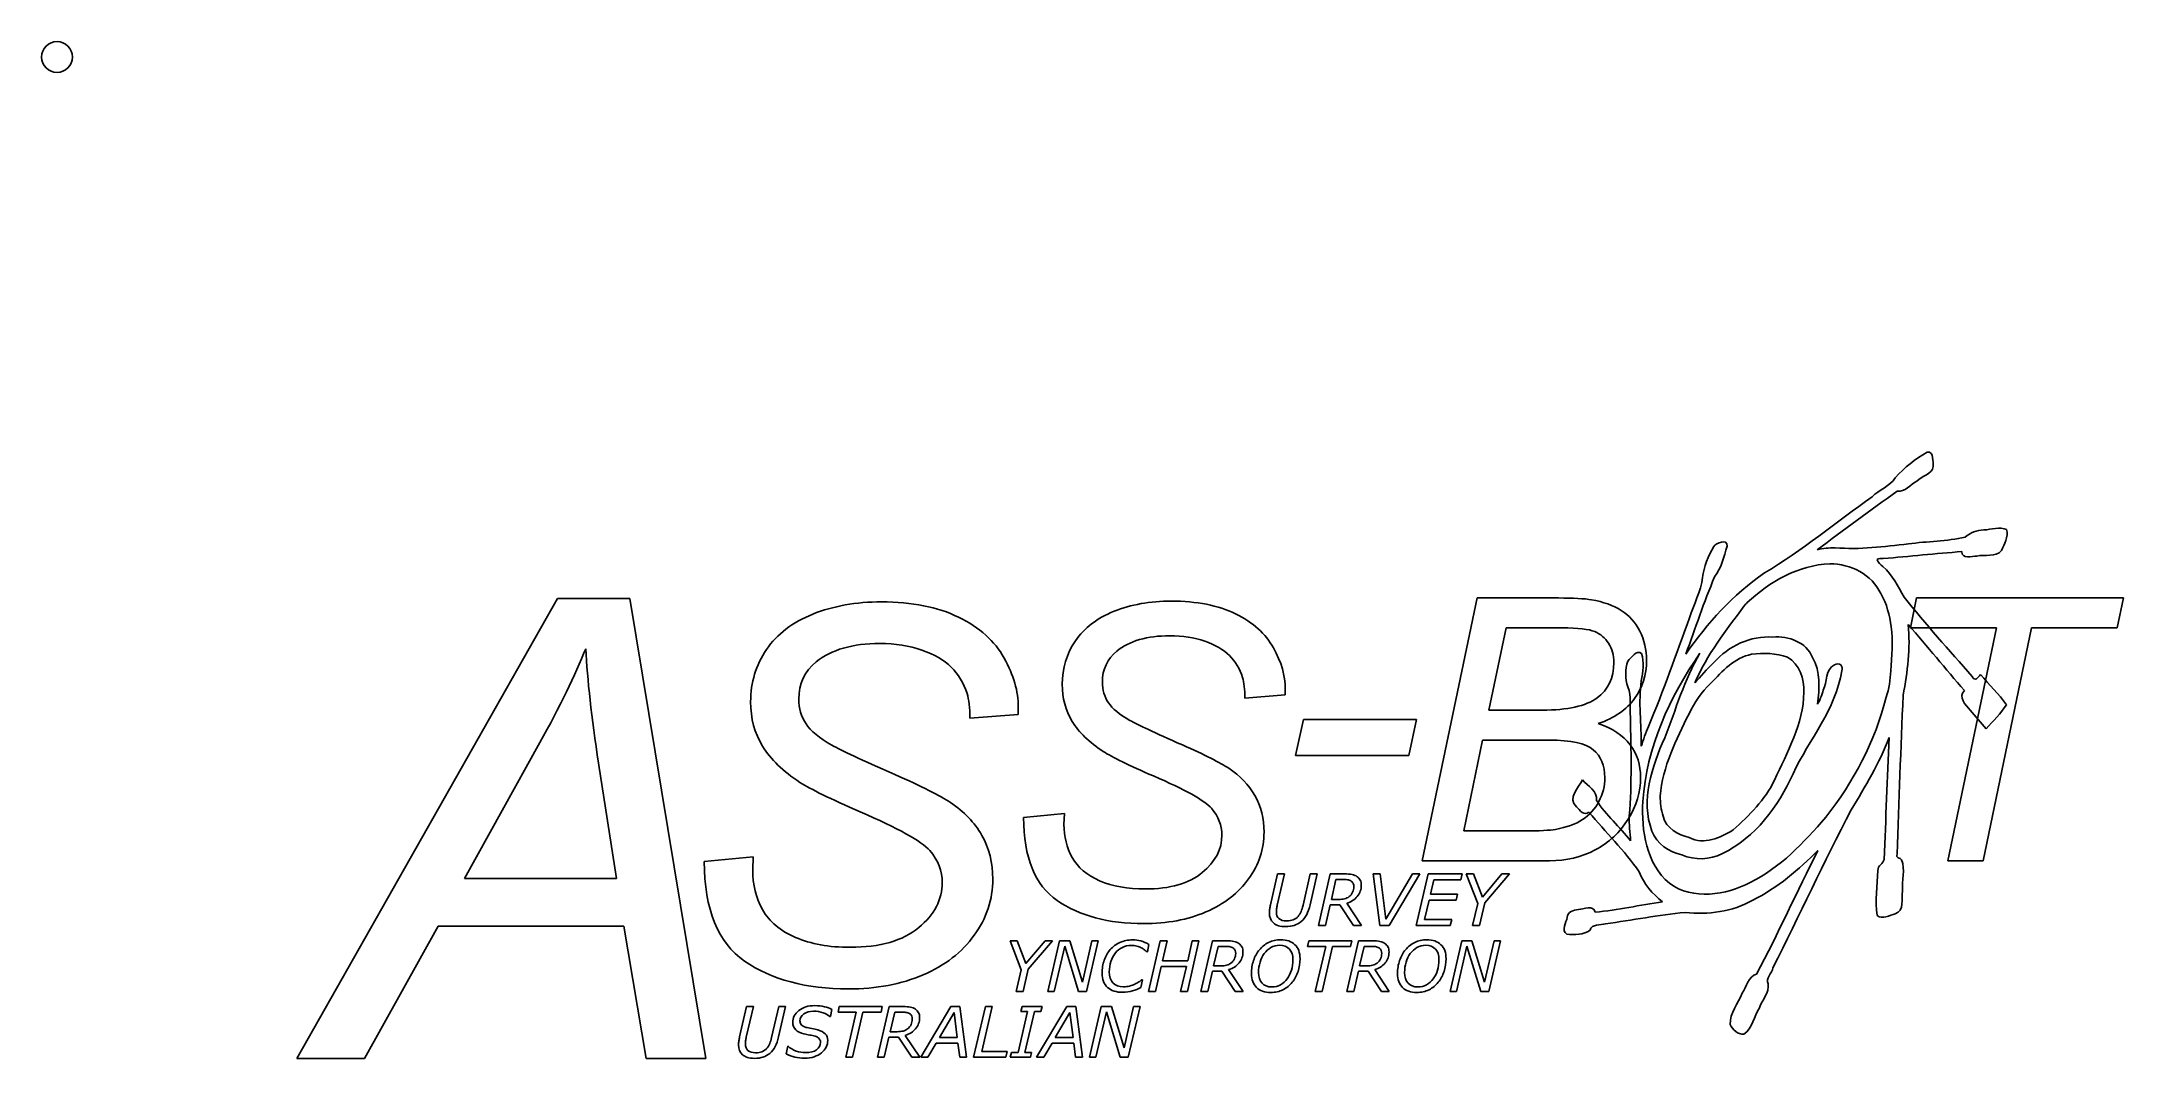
# Model space of a CAD drawing. Extents: x -10 to 169, y 14 to 102.
import ezdxf

# ---------------------------------------------------------------- set-up
doc = ezdxf.new("R2010")
doc.units = 0
doc.layers.add('logo', color=7, linetype='CONTINUOUS')
doc.layers.add('text', color=7, linetype='CONTINUOUS')

msp = doc.modelspace()

# ---------------------------------------------------------------- linework, layer by layer
at = {"layer": 'logo', "color": 7}
for p, q in [((-7.822566, 100.850001), (-7.822566, 100.850001)), ((133.926318, 58.591236), (133.926236, 58.591216)), ((136.814952, 53.750066), (136.814966, 53.75006)), ((133.662894, 46.778271), (133.662894, 46.778271)), ((95.644804, 27.666593), (96.261404, 30.333538)), ((96.860045, 30.333538), (96.237458, 27.636661)), ((96.261404, 30.333538), (96.860045, 30.333538)), ((98.464401, 27.621695), (99.089981, 30.333538)), ((99.688623, 30.333538), (99.072023, 27.666593)), ((99.089981, 30.333538), (99.688623, 30.333538)), ((99.790391, 25.876657), (100.817059, 30.333538)), ((100.817059, 30.333538), (102.0323, 30.333538)), ((101.304952, 29.845645), (100.906855, 28.127547)), ((101.97543, 29.845645), (101.304952, 29.845645)), ((102.852438, 29.226052), (102.852438, 29.226052)), ((105.103328, 25.876657), (104.510673, 30.333538)), ((104.510673, 30.333538), (105.127273, 30.333538)), ((105.127273, 30.333538), (105.615165, 26.418428)), ((105.615165, 26.418428), (107.913945, 30.333538)), ((108.545512, 30.333538), (105.893533, 25.876657)), ((107.913945, 30.333538), (108.545512, 30.333538)), ((108.246191, 25.876657), (109.27286, 30.333538)), ((109.27286, 30.333538), (112.209194, 30.333538)), ((109.74878, 29.827686), (109.461432, 28.570541)), ((112.092459, 29.827686), (109.74878, 29.827686)), ((112.209194, 30.333538), (112.092459, 29.827686)), ((113.544162, 27.768362), (112.550419, 30.333538)), ((112.550419, 30.333538), (113.184977, 30.333538)), ((113.184977, 30.333538), (113.957224, 28.331085)), ((113.957224, 28.331085), (115.642398, 30.333538)), ((116.291923, 30.333538), (114.157768, 27.83122)), ((115.642398, 30.333538), (116.291923, 30.333538)), ((100.799101, 27.657614), (100.389032, 25.876657)), ((101.646177, 27.657614), (100.799101, 27.657614)), ((100.906855, 28.127547), (101.535429, 28.127547)), ((102.819513, 25.876657), (101.646177, 27.657614)), ((102.232845, 27.798294), (103.51693, 25.876657)), ((109.344698, 28.067683), (108.955581, 26.382509)), ((111.688375, 28.067683), (109.344698, 28.067683)), ((109.461432, 28.570541), (111.80511, 28.570541)), ((111.80511, 28.570541), (111.688375, 28.067683)), ((113.107154, 25.876657), (113.544162, 27.768362)), ((114.157768, 27.83122), (113.705796, 25.876657)), ((100.389032, 25.876657), (99.790391, 25.876657)), ((103.51693, 25.876657), (102.819513, 25.876657)), ((105.893533, 25.876657), (105.103328, 25.876657)), ((111.182524, 25.876657), (108.246191, 25.876657)), ((108.955581, 26.382509), (111.299259, 26.382509)), ((111.299259, 26.382509), (111.182524, 25.876657)), ((113.705796, 25.876657), (113.107154, 25.876657)), ((74.129353, 22.041618), (73.155471, 24.555523)), ((73.155471, 24.555523), (73.777347, 24.555523)), ((73.777347, 24.555523), (74.534158, 22.593093)), ((74.534158, 22.593093), (76.185651, 24.555523)), ((76.822193, 24.555523), (74.730695, 22.103219)), ((76.185651, 24.555523), (76.822193, 24.555523)), ((76.432054, 20.187723), (77.441137, 24.555523)), ((77.884076, 24.094983), (76.980596, 20.187723)), ((77.441137, 24.555523), (78.315283, 24.555523)), ((79.077963, 20.187723), (77.884076, 24.094983)), ((78.315283, 24.555523), (79.406499, 20.988536)), ((79.406499, 20.988536), (80.23078, 24.555523)), ((80.779322, 24.555523), (79.770239, 20.187723)), ((80.23078, 24.555523), (80.779322, 24.555523)), ((85.020987, 23.593375), (84.976985, 23.593375)), ((85.152989, 24.250452), (85.020987, 23.593375)), ((85.12952, 20.187723), (86.135668, 24.555523)), ((86.135668, 24.555523), (86.716478, 24.555523)), ((86.716478, 24.555523), (86.320472, 22.827763)), ((89.476787, 24.555523), (88.470639, 20.187723)), ((88.499972, 22.827763), (88.895978, 24.555523)), ((88.895978, 24.555523), (89.476787, 24.555523)), ((89.643989, 20.187723), (90.650137, 24.555523)), ((90.650137, 24.555523), (91.84109, 24.555523)), ((91.128278, 24.077382), (90.738139, 22.393624)), ((91.785355, 24.077382), (91.128278, 24.077382)), ((92.644835, 23.470173), (92.644835, 23.470173)), ((98.860663, 24.059781), (98.972132, 24.555523)), ((100.418288, 24.059781), (98.860663, 24.059781)), ((98.972132, 24.555523), (102.674056, 24.555523)), ((99.523608, 20.187723), (100.418288, 24.059781)), ((101.004964, 24.059781), (100.110283, 20.187723)), ((102.562587, 24.059781), (101.004964, 24.059781)), ((102.257517, 20.187723), (103.263667, 24.555523)), ((102.674056, 24.555523), (102.562587, 24.059781)), ((103.263667, 24.555523), (104.454618, 24.555523)), ((103.741806, 24.077382), (103.351667, 22.393624)), ((104.398883, 24.077382), (103.741806, 24.077382)), ((105.258363, 23.470173), (105.258363, 23.470173)), ((111.163252, 20.187723), (112.172334, 24.555523)), ((112.615274, 24.094983), (111.711792, 20.187723)), ((112.172334, 24.555523), (113.046481, 24.555523)), ((113.809159, 20.187723), (112.615274, 24.094983)), ((113.046481, 24.555523), (114.137697, 20.988536)), ((114.137697, 20.988536), (114.961976, 24.555523)), ((115.510518, 24.555523), (114.501435, 20.187723)), ((114.961976, 24.555523), (115.510518, 24.555523)), ((73.70108, 20.187723), (74.129353, 22.041618)), ((74.730695, 22.103219), (74.287755, 20.187723)), ((86.206069, 22.334955), (85.710329, 20.187723)), ((88.38557, 22.334955), (86.206069, 22.334955)), ((86.320472, 22.827763), (88.499972, 22.827763)), ((87.889829, 20.187723), (88.38557, 22.334955)), ((90.632538, 21.933083), (90.230665, 20.187723)), ((91.462683, 21.933083), (90.632538, 21.933083)), ((90.738139, 22.393624), (91.354148, 22.393624)), ((92.612568, 20.187723), (91.462683, 21.933083)), ((92.037626, 22.070952), (93.296046, 20.187723)), ((98.200654, 23.009633), (98.200654, 23.009633)), ((103.246066, 21.933083), (102.844193, 20.187723)), ((104.076211, 21.933083), (103.246066, 21.933083)), ((103.351667, 22.393624), (103.967676, 22.393624)), ((105.226096, 20.187723), (104.076211, 21.933083)), ((104.651154, 22.070952), (105.909574, 20.187723)), ((110.81418, 23.009633), (110.81418, 23.009633)), ((74.287755, 20.187723), (73.70108, 20.187723)), ((76.980596, 20.187723), (76.432054, 20.187723)), ((79.770239, 20.187723), (79.077963, 20.187723)), ((82.885487, 20.108521), (82.885487, 20.108521)), ((84.583913, 21.188005), (84.446044, 20.513327)), ((84.542846, 21.188005), (84.583913, 21.188005)), ((85.710329, 20.187723), (85.12952, 20.187723)), ((88.470639, 20.187723), (87.889829, 20.187723)), ((90.230665, 20.187723), (89.643989, 20.187723)), ((93.296046, 20.187723), (92.612568, 20.187723)), ((97.088903, 21.273072), (97.088903, 21.273072)), ((100.110283, 20.187723), (99.523608, 20.187723)), ((102.844193, 20.187723), (102.257517, 20.187723)), ((105.909574, 20.187723), (105.226096, 20.187723)), ((109.70243, 21.273072), (109.70243, 21.273072)), ((111.711792, 20.187723), (111.163252, 20.187723)), ((114.501435, 20.187723), (113.809159, 20.187723)), ((49.800259, 16.25956), (50.406097, 18.879958)), ((50.994289, 18.879958), (50.382569, 16.230151)), ((50.406097, 18.879958), (50.994289, 18.879958)), ((52.570646, 16.215446), (53.185307, 18.879958)), ((53.7735, 18.879958), (53.167661, 16.25956)), ((53.185307, 18.879958), (53.7735, 18.879958)), ((57.640867, 18.012375), (57.599693, 18.012375)), ((57.773209, 18.6388), (57.640867, 18.012375)), ((58.302583, 18.382936), (58.414339, 18.879958)), ((59.864234, 18.382936), (58.302583, 18.382936)), ((58.414339, 18.879958), (62.125834, 18.879958)), ((58.96724, 14.500865), (59.864234, 18.382936)), ((60.452427, 18.382936), (59.555433, 14.500865)), ((62.014078, 18.382936), (60.452427, 18.382936)), ((61.708217, 14.500865), (62.716969, 18.879958)), ((62.125834, 18.879958), (62.014078, 18.382936)), ((62.716969, 18.879958), (63.911, 18.879958)), ((63.196346, 18.400581), (62.805197, 16.712469)), ((63.855121, 18.400581), (63.196346, 18.400581)), ((65.4403, 14.500865), (68.045993, 18.879958)), ((68.322444, 18.371173), (67.051948, 16.209564)), ((68.045993, 18.879958), (68.816526, 18.879958)), ((68.595954, 16.209564), (68.322444, 18.371173)), ((68.816526, 18.879958), (69.398836, 14.500865)), ((70.013499, 14.500865), (71.025189, 18.879958)), ((71.613382, 18.879958), (70.716389, 14.997887)), ((71.025189, 18.879958), (71.613382, 18.879958)), ((73.851456, 14.927305), (74.669043, 18.45352)), ((74.095556, 18.45352), (74.192608, 18.879958)), ((74.669043, 18.45352), (74.095556, 18.45352)), ((74.192608, 18.879958), (75.927775, 18.879958)), ((75.257235, 18.45352), (74.439648, 14.927305)), ((75.830724, 18.45352), (75.257235, 18.45352)), ((75.451339, 14.500865), (78.057032, 18.879958)), ((75.927775, 18.879958), (75.830724, 18.45352)), ((78.333482, 18.371173), (77.062987, 16.209564)), ((78.057032, 18.879958), (78.827565, 18.879958)), ((78.606991, 16.209564), (78.333482, 18.371173)), ((78.827565, 18.879958), (79.409875, 14.500865)), ((80.024537, 14.500865), (81.036228, 18.879958)), ((81.480314, 18.418227), (80.574497, 14.500865)), ((81.036228, 18.879958), (81.912636, 18.879958)), ((82.677286, 14.500865), (81.480314, 18.418227)), ((81.912636, 18.879958), (83.006674, 15.303748)), ((83.006674, 15.303748), (83.833084, 18.879958)), ((84.383045, 18.879958), (83.371353, 14.500865)), ((83.833084, 18.879958), (84.383045, 18.879958)), ((62.699322, 16.250737), (62.29641, 14.500865)), ((63.531616, 16.250737), (62.699322, 16.250737)), ((62.805197, 16.712469), (63.4228, 16.712469)), ((64.684473, 14.500865), (63.531616, 16.250737)), ((64.108043, 16.388963), (65.369716, 14.500865)), ((64.716824, 17.791803), (64.716824, 17.791803)), ((67.051948, 16.209564), (68.595954, 16.209564)), ((77.062987, 16.209564), (78.606991, 16.209564)), ((53.820556, 14.786138), (53.961721, 15.453736)), ((53.961721, 15.453736), (54.002894, 15.453736)), ((55.388088, 14.42146), (55.388088, 14.42146)), ((59.555433, 14.500865), (58.96724, 14.500865)), ((62.29641, 14.500865), (61.708217, 14.500865)), ((65.369716, 14.500865), (64.684473, 14.500865)), ((66.054961, 14.500865), (65.4403, 14.500865)), ((66.772556, 15.733129), (66.054961, 14.500865)), ((68.660654, 15.733129), (66.772556, 15.733129)), ((68.807703, 14.500865), (68.660654, 15.733129)), ((69.398836, 14.500865), (68.807703, 14.500865)), ((72.786827, 14.500865), (70.013499, 14.500865)), ((70.716389, 14.997887), (72.901525, 14.997887)), ((72.901525, 14.997887), (72.786827, 14.500865)), ((73.180916, 14.500865), (73.277968, 14.927305)), ((74.916085, 14.500865), (73.180916, 14.500865)), ((73.277968, 14.927305), (73.851456, 14.927305)), ((74.439648, 14.927305), (75.013136, 14.927305)), ((75.013136, 14.927305), (74.916085, 14.500865)), ((76.066, 14.500865), (75.451339, 14.500865)), ((76.783594, 15.733129), (76.066, 14.500865)), ((78.671693, 15.733129), (76.783594, 15.733129)), ((78.818742, 14.500865), (78.671693, 15.733129)), ((79.409875, 14.500865), (78.818742, 14.500865)), ((80.574497, 14.500865), (80.024537, 14.500865)), ((83.371353, 14.500865), (82.677286, 14.500865))]:
    msp.add_line(p, q, dxfattribs=at)
for points in [[(-10.477434, 100.850001), (-10.477434, 101.583123), (-9.883121, 102.177435), (-9.15, 102.177435)], [(-9.15, 99.522567), (-9.883121, 99.522567), (-10.477434, 100.11688), (-10.477434, 100.850001)], [(-9.15, 102.177435), (-8.416879, 102.177435), (-7.822566, 101.583123), (-7.822566, 100.850001)], [(-7.822566, 100.850001), (-7.822566, 100.11688), (-8.416879, 99.522567), (-9.15, 99.522567)], [(152.357274, 66.744051), (151.357609, 66.150535), (150.386305, 65.410503), (149.606861, 64.53628)], [(152.882795, 65.489164), (152.831842, 65.874542), (152.989161, 66.827437), (152.357274, 66.744051)], [(151.4715, 64.225057), (151.872473, 64.681168), (152.832441, 64.860204), (152.882795, 65.489164)], [(142.85319, 58.319913), (145.154879, 60.011248), (147.457363, 61.726264), (149.785078, 63.368549)], [(149.606861, 64.53628), (149.165341, 63.795035), (148.218203, 63.487063), (147.604014, 62.896837)], [(149.785078, 63.368549), (150.433524, 63.2693), (150.932289, 63.958154), (151.4715, 64.225057)], [(147.604014, 62.896837), (144.514872, 60.685663), (141.565703, 58.244974), (138.304631, 56.308978)], [(155.655642, 59.397209), (154.063057, 59.036145), (152.377453, 59.044944), (150.745328, 58.822658)], [(157.26493, 60.032945), (156.665738, 60.014177), (156.096626, 59.799268), (155.655642, 59.397209)], [(159.227988, 60.048891), (158.652566, 60.345413), (157.900401, 60.041553), (157.26493, 60.032945)], [(158.789088, 58.237447), (159.002273, 58.795062), (159.415709, 59.446981), (159.227988, 60.048891)], [(133.926236, 58.591216), (133.453446, 57.778424), (133.078872, 56.860005), (132.965986, 55.923262)], [(135.083406, 58.625816), (135.118444, 59.324714), (134.143773, 58.886765), (133.926318, 58.591236)], [(134.011433, 55.973822), (134.587099, 56.723252), (134.82861, 57.723267), (135.083406, 58.625816)], [(144.41991, 58.492819), (143.89225, 58.479639), (143.369149, 58.421118), (142.85319, 58.319913)], [(150.745328, 58.822658), (148.622478, 58.609682), (146.542608, 58.285631), (144.41991, 58.492819)], [(148.545542, 56.856915), (148.155934, 57.215004), (147.65992, 57.649722), (148.569474, 57.545845)], [(148.569474, 57.545845), (150.825705, 57.747397), (153.139402, 57.989772), (155.360387, 58.154988)], [(155.360387, 58.154988), (155.338797, 57.480821), (156.246308, 57.757063), (156.640386, 57.762332)], [(156.640386, 57.762332), (157.320937, 57.929379), (158.283029, 57.645622), (158.789088, 58.237447)], [(138.304631, 56.308978), (135.608568, 54.457764), (133.372572, 51.988339), (131.524358, 49.305266)], [(131.524358, 49.305266), (132.357924, 51.524013), (133.062946, 53.805147), (134.011433, 55.973822)], [(132.965986, 55.923262), (132.822518, 54.722926), (132.19618, 53.600203), (131.838025, 52.436872)], [(136.814966, 53.75006), (138.74903, 55.553065), (141.261699, 57.012761), (143.962312, 57.093654)], [(143.962312, 57.093654), (145.746673, 57.123048), (147.599691, 56.188336), (148.356591, 54.529442)], [(150.367619, 54.23152), (149.820926, 55.149552), (149.388796, 56.149807), (148.545542, 56.856915)], [(148.356591, 54.529442), (148.890592, 53.669943), (149.115955, 52.637859), (149.245024, 51.672628)], [(156.251478, 47.379422), (154.284849, 49.655758), (152.223267, 51.8733), (150.367619, 54.23152)], [(131.838025, 52.436872), (130.687431, 49.299512), (129.604841, 46.129273), (128.283973, 43.068672)], [(132.306294, 46.820836), (133.32644, 49.25761), (135.003165, 51.354087), (136.562256, 53.465453)], [(136.562256, 53.465453), (136.642658, 53.563788), (136.727652, 53.657853), (136.814952, 53.750066)], [(139.038022, 50.780146), (137.100702, 50.910724), (135.223337, 50.013808), (133.940415, 48.575541)], [(142.469421, 49.005944), (141.932163, 50.355119), (140.392127, 50.881125), (139.038022, 50.780146)], [(149.245024, 51.672628), (149.463867, 50.431443), (149.293831, 49.125415), (149.230997, 47.858085)], [(150.290485, 45.770137), (150.661889, 47.776438), (150.919442, 49.815507), (150.734697, 51.848179)], [(150.734697, 51.848179), (152.369678, 49.969062), (153.963384, 48.029089), (155.583828, 46.153177)], [(126.526307, 48.701427), (126.232039, 48.01855), (126.297504, 47.164281), (126.512986, 46.469712)], [(127.702014, 49.350464), (127.262763, 49.725919), (126.797793, 49.006701), (126.526307, 48.701427)], [(127.662119, 47.012346), (127.863335, 47.755717), (127.918515, 48.613845), (127.702014, 49.350464)], [(127.8003, 36.579937), (128.126995, 41.213219), (130.107422, 45.625357), (132.742531, 49.39569)], [(132.742531, 49.39569), (131.391688, 47.095077), (130.66106, 44.530772), (129.694201, 42.064802)], [(133.940415, 48.575541), (133.380745, 48.038893), (132.733232, 47.316912), (132.306294, 46.820836)], [(133.662894, 46.778271), (134.695113, 47.824308), (135.697829, 49.000162), (137.203324, 49.291946)], [(137.203324, 49.291946), (138.213313, 49.441032), (139.33413, 49.397824), (140.307509, 49.03393)], [(140.307509, 49.03393), (141.361245, 48.453297), (141.756844, 47.150045), (141.714638, 46.009537)], [(142.895653, 44.993436), (143.061811, 46.356792), (143.173379, 47.784916), (142.469421, 49.005944)], [(144.986392, 47.866204), (145.185988, 48.278387), (144.746712, 48.626816), (144.369276, 48.387562)], [(127.664659, 41.349258), (127.682552, 43.227885), (127.42127, 45.174171), (127.662119, 47.012346)], [(131.800913, 44.160855), (132.28219, 45.129777), (132.857875, 46.037644), (133.662894, 46.778271)], [(140.786587, 38.980672), (142.169933, 41.949853), (144.485273, 44.54928), (144.986392, 47.866204)], [(144.369276, 48.387562), (143.568561, 47.994643), (143.719513, 46.894578), (143.395728, 46.190425)], [(149.230997, 47.858085), (149.128805, 47.089681), (149.118915, 46.317947), (148.808776, 45.59193)], [(156.980314, 47.544344), (156.746586, 47.274548), (156.487718, 46.896991), (156.251478, 47.379422)], [(159.209373, 44.937567), (158.580861, 45.879873), (157.701813, 46.662783), (156.980314, 47.544344)], [(126.512986, 46.469712), (126.865151, 45.678144), (126.633275, 44.717005), (126.732826, 43.864284)], [(141.714638, 46.009537), (141.69127, 43.274632), (140.269914, 40.852522), (139.176074, 38.422179)], [(143.395728, 46.190425), (143.288441, 45.801949), (143.057138, 45.191609), (142.895653, 44.993436)], [(148.808776, 45.59193), (147.898657, 41.786104), (145.995997, 38.289557), (143.602919, 35.216301)], [(149.763802, 32.028714), (149.968441, 36.591892), (150.058064, 41.200019), (150.290485, 45.770137)], [(155.583828, 46.153177), (154.975154, 45.608703), (155.71967, 44.892341), (156.070605, 44.453452)], [(126.732826, 43.864284), (126.785147, 41.017729), (126.874036, 38.158064), (126.63772, 35.326441)], [(129.308521, 37.05074), (129.504381, 39.578771), (130.699485, 41.926135), (131.800913, 44.160855)], [(156.070605, 44.453452), (156.535634, 43.916758), (157.003917, 43.382842), (157.469747, 42.846828)], [(157.469747, 42.846828), (158.033822, 43.553332), (158.735852, 44.165833), (159.209373, 44.937567)], [(129.694201, 42.064802), (128.590353, 39.591942), (127.612092, 36.688866), (128.587655, 34.026362)], [(128.283973, 43.068672), (128.058858, 42.500601), (127.865169, 41.923905), (127.664659, 41.349258)], [(145.789805, 35.864394), (147.023404, 37.856778), (148.24009, 39.89959), (149.069552, 42.096718)], [(149.069552, 42.096718), (148.947547, 38.597236), (148.78486, 35.073508), (148.643958, 31.579177)], [(122.602811, 38.457869), (122.255907, 37.789293), (121.254915, 36.837668), (122.081457, 36.133049)], [(123.813102, 36.667708), (123.919446, 37.473695), (123.036753, 37.919067), (122.602811, 38.457869)], [(134.676334, 32.087241), (137.521826, 33.474725), (139.516104, 36.15018), (140.786587, 38.980672)], [(139.176074, 38.422179), (138.369345, 36.730542), (137.001752, 35.374272), (135.609996, 34.138071)], [(122.081457, 36.133049), (122.324275, 35.840379), (122.758062, 35.26755), (123.153424, 35.672875)], [(126.755037, 33.183144), (125.829608, 34.385713), (124.632458, 35.400951), (123.813102, 36.667708)], [(130.103838, 29.520365), (128.087885, 31.21708), (127.682354, 34.08435), (127.8003, 36.579937)], [(129.561215, 35.313781), (129.387129, 35.869818), (129.306278, 36.489818), (129.308521, 37.05074)], [(123.153424, 35.672875), (124.577063, 33.933102), (126.224964, 32.351342), (127.497168, 30.504545)], [(126.63772, 35.326441), (126.608668, 34.615541), (126.691692, 33.895642), (126.755037, 33.183144)], [(131.814121, 33.473077), (130.846235, 33.728959), (129.804239, 34.237642), (129.561215, 35.313781)], [(143.602919, 35.216301), (141.705158, 33.051897), (139.697398, 30.849959), (137.067126, 29.598061)], [(139.048157, 22.212094), (141.317246, 26.740677), (143.465237, 31.369785), (145.789805, 35.864394)], [(128.587655, 34.026362), (129.007221, 32.92035), (130.065393, 32.221108), (131.189109, 31.967543)], [(135.609996, 34.138071), (134.504574, 33.425754), (133.093079, 32.815747), (131.814121, 33.473077)], [(131.189109, 31.967543), (132.311527, 31.48858), (133.588238, 31.536095), (134.676334, 32.087241)], [(137.294643, 28.061615), (139.424167, 29.098136), (141.304941, 30.748647), (142.927674, 32.35323)], [(142.927674, 32.35323), (141.123137, 28.822721), (139.494627, 25.185187), (137.634322, 21.681415)], [(148.117283, 30.616268), (148.014196, 29.331626), (147.874361, 28.0116), (148.042805, 26.738024)], [(148.643958, 31.579177), (148.574286, 31.201244), (148.077397, 31.071318), (148.117283, 30.616268)], [(150.160143, 31.547257), (150.019631, 31.755069), (149.630249, 31.669471), (149.763802, 32.028714)], [(150.235779, 28.848569), (150.175183, 29.732743), (150.486533, 30.71094), (150.160143, 31.547257)], [(102.379512, 29.809728), (102.269759, 29.833668), (102.135065, 29.845642), (101.97543, 29.845645)], [(102.0323, 30.333538), (102.303681, 30.333533), (102.52418, 30.316072), (102.693799, 30.281157)], [(102.65788, 29.681019), (102.582049, 29.742875), (102.48926, 29.785778), (102.379512, 29.809728)], [(102.804547, 29.493944), (102.772617, 29.566776), (102.723728, 29.629134), (102.65788, 29.681019)], [(102.693799, 30.281157), (102.86341, 30.246231), (103.011075, 30.182876), (103.136793, 30.091088)], [(102.743186, 28.745643), (102.816018, 28.896298), (102.852435, 29.056435), (102.852438, 29.226052)], [(102.852438, 29.226052), (102.852435, 29.331808), (102.836468, 29.421105), (102.804547, 29.493944)], [(103.136793, 30.091088), (103.248535, 30.009271), (103.336336, 29.910494), (103.400195, 29.794761)], [(103.495977, 29.360747), (103.495973, 28.989585), (103.379738, 28.663827), (103.147269, 28.383465)], [(103.400195, 29.794761), (103.464046, 29.67902), (103.495973, 29.534349), (103.495977, 29.360747)], [(127.497168, 30.504545), (127.883048, 29.459394), (128.647297, 28.602963), (129.51609, 27.916392)], [(137.067126, 29.598061), (134.973551, 28.495221), (132.137906, 28.042994), (130.103838, 29.520365)], [(149.609528, 26.894968), (150.447177, 27.131261), (150.103374, 28.221768), (150.235779, 28.848569)], [(95.555008, 26.978157), (95.555008, 27.10387), (95.563482, 27.220605), (95.58045, 27.328361)], [(95.899226, 26.101147), (95.669746, 26.312666), (95.555008, 26.605004), (95.555008, 26.978157)], [(95.58045, 27.328361), (95.597411, 27.436115), (95.618862, 27.548859), (95.644804, 27.666593)], [(96.17909, 27.320879), (96.164115, 27.204142), (96.156641, 27.112849), (96.156641, 27.046999)], [(96.156641, 27.046999), (96.156641, 26.795569), (96.23147, 26.603506), (96.381132, 26.470808)], [(96.237458, 27.636661), (96.213511, 27.542873), (96.194055, 27.437612), (96.17909, 27.320879)], [(98.036374, 26.666863), (98.144126, 26.790581), (98.230429, 26.92777), (98.295285, 27.078429)], [(98.295285, 27.078429), (98.360134, 27.229084), (98.416507, 27.410174), (98.464401, 27.621695)], [(99.072023, 27.666593), (98.994195, 27.333348), (98.895419, 27.049494), (98.775695, 26.815027)], [(101.535429, 28.127547), (101.730983, 28.127544), (101.900597, 28.145504), (102.044274, 28.181424)], [(102.044274, 28.181424), (102.187944, 28.21734), (102.318648, 28.280198), (102.436382, 28.369995)], [(103.147269, 28.383465), (102.914793, 28.103099), (102.609987, 27.908043), (102.232845, 27.798294)], [(102.436382, 28.369995), (102.568081, 28.469767), (102.670348, 28.594983), (102.743186, 28.745643)], [(122.245521, 27.256331), (121.817875, 27.213295), (121.313651, 27.086346), (121.270166, 26.575772)], [(123.693403, 27.030624), (123.554448, 27.700772), (122.68572, 27.283864), (122.245521, 27.256331)], [(129.51609, 27.916392), (127.575835, 27.653), (125.628154, 27.19615), (123.693403, 27.030624)], [(124.595131, 26.033135), (126.881018, 26.317567), (129.168677, 26.811969), (131.471165, 26.998704)], [(131.471165, 26.998704), (133.459542, 26.794508), (135.529619, 27.060277), (137.294643, 28.061615)], [(96.946848, 25.783868), (96.47791, 25.783868), (96.128704, 25.889627), (95.899226, 26.101147)], [(96.381132, 26.470808), (96.530791, 26.338109), (96.754282, 26.271759), (97.051609, 26.271761)], [(97.70263, 25.891624), (97.488116, 25.819786), (97.236188, 25.783868), (96.946848, 25.783868)], [(97.051609, 26.271761), (97.265122, 26.271759), (97.452696, 26.304685), (97.614332, 26.370535)], [(97.614332, 26.370535), (97.775962, 26.436386), (97.916642, 26.535161), (98.036374, 26.666863)], [(98.299776, 26.220875), (98.116188, 26.073211), (97.917142, 25.96346), (97.70263, 25.891624)], [(98.775695, 26.815027), (98.655962, 26.580559), (98.497324, 26.382509), (98.299776, 26.220875)], [(121.270166, 26.575772), (121.219657, 26.144042), (120.71998, 25.436793), (121.235586, 25.142043)], [(121.235586, 25.142043), (121.895819, 25.043954), (122.691593, 25.061424), (123.249185, 25.469215)], [(123.249185, 25.469215), (123.396906, 26.045504), (124.15257, 25.873577), (124.595131, 26.033135)], [(148.042805, 26.738024), (148.464374, 26.361266), (149.135826, 26.770612), (149.609528, 26.894968)], [(81.292662, 22.883497), (81.413907, 23.231588), (81.587954, 23.53666), (81.814803, 23.798712)], [(81.814803, 23.798712), (82.039694, 24.056844), (82.31641, 24.260714), (82.64495, 24.41032)], [(82.260677, 23.505373), (82.096406, 23.305901), (81.967338, 23.063408), (81.873472, 22.777895)], [(82.856153, 23.984981), (82.627348, 23.870575), (82.428856, 23.710707), (82.260677, 23.505373)], [(82.64495, 24.41032), (82.973485, 24.559919), (83.340157, 24.63472), (83.744967, 24.634725)], [(83.610031, 24.156584), (83.336246, 24.156579), (83.084954, 24.099379), (82.856153, 23.984981)], [(84.102838, 24.099382), (83.954212, 24.137513), (83.789943, 24.156579), (83.610031, 24.156584)], [(83.744967, 24.634725), (83.997234, 24.63472), (84.235815, 24.603919), (84.46071, 24.542323)], [(84.487111, 23.957113), (84.379551, 24.013822), (84.25146, 24.061245), (84.102838, 24.099382)], [(84.46071, 24.542323), (84.6856, 24.480718), (84.916358, 24.383428), (85.152989, 24.250452)], [(84.781915, 23.773778), (84.7164, 23.829509), (84.618131, 23.89062), (84.487111, 23.957113)], [(84.976985, 23.593375), (84.912447, 23.657906), (84.847424, 23.71804), (84.781915, 23.773778)], [(92.181361, 24.042182), (92.073802, 24.065645), (91.9418, 24.077379), (91.785355, 24.077382)], [(91.84109, 24.555523), (92.107047, 24.555518), (92.323139, 24.538407), (92.489366, 24.504188)], [(92.454167, 23.916047), (92.379851, 23.976665), (92.288917, 24.01871), (92.181361, 24.042182)], [(92.597901, 23.73271), (92.56661, 23.804085), (92.518697, 23.865198), (92.454167, 23.916047)], [(92.489366, 24.504188), (92.655587, 24.469961), (92.800301, 24.407872), (92.923506, 24.317919)], [(92.537767, 22.999366), (92.609143, 23.14701), (92.644832, 23.303946), (92.644835, 23.470173)], [(92.644835, 23.470173), (92.644832, 23.573816), (92.629186, 23.661328), (92.597901, 23.73271)], [(92.923506, 24.317919), (93.033016, 24.237737), (93.119062, 24.140935), (93.181643, 24.027514)], [(93.275511, 23.602175), (93.275508, 23.238434), (93.161595, 22.919183), (92.933773, 22.644428)], [(93.181643, 24.027514), (93.244218, 23.914087), (93.275508, 23.772307), (93.275511, 23.602175)], [(94.184859, 22.854164), (94.302194, 23.2003), (94.471352, 23.509281), (94.692334, 23.781111)], [(94.692334, 23.781111), (94.907447, 24.043155), (95.173895, 24.252891), (95.49168, 24.41032)], [(95.108874, 23.455506), (94.952426, 23.240389), (94.832157, 22.990562), (94.748068, 22.706028)], [(95.689683, 23.976181), (95.464789, 23.848085), (95.271186, 23.674528), (95.108874, 23.455506)], [(95.49168, 24.41032), (95.80946, 24.567741), (96.158043, 24.646452), (96.537429, 24.646457)], [(96.446495, 24.168316), (96.166844, 24.168313), (95.914573, 24.104268), (95.689683, 23.976181)], [(97.286907, 23.847113), (97.086456, 24.061245), (96.806318, 24.168313), (96.446495, 24.168316)], [(96.537429, 24.646457), (97.055655, 24.646452), (97.462418, 24.505162), (97.757715, 24.222584)], [(97.587579, 22.927497), (97.587574, 23.326434), (97.48735, 23.632972), (97.286907, 23.847113)], [(97.757715, 24.222584), (98.053003, 23.939999), (98.200649, 23.535682), (98.200654, 23.009633)], [(104.794889, 24.042182), (104.68733, 24.065645), (104.555328, 24.077379), (104.398883, 24.077382)], [(104.454618, 24.555523), (104.720575, 24.555518), (104.936667, 24.538407), (105.102894, 24.504188)], [(105.067695, 23.916047), (104.993379, 23.976665), (104.902445, 24.01871), (104.794889, 24.042182)], [(105.211429, 23.73271), (105.180138, 23.804085), (105.132224, 23.865198), (105.067695, 23.916047)], [(105.102894, 24.504188), (105.269115, 24.469961), (105.413829, 24.407872), (105.537034, 24.317919)], [(105.151295, 22.999366), (105.222671, 23.14701), (105.25836, 23.303946), (105.258363, 23.470173)], [(105.258363, 23.470173), (105.25836, 23.573816), (105.242714, 23.661328), (105.211429, 23.73271)], [(105.537034, 24.317919), (105.646544, 24.237737), (105.73259, 24.140935), (105.795171, 24.027514)], [(105.889039, 23.602175), (105.889036, 23.238434), (105.775123, 22.919183), (105.547301, 22.644428)], [(105.795171, 24.027514), (105.857746, 23.914087), (105.889036, 23.772307), (105.889039, 23.602175)], [(106.798385, 22.854164), (106.915719, 23.2003), (107.084877, 23.509281), (107.30586, 23.781111)], [(107.30586, 23.781111), (107.520973, 24.043155), (107.787421, 24.252891), (108.105204, 24.41032)], [(107.722398, 23.455506), (107.565951, 23.240389), (107.445683, 22.990562), (107.361594, 22.706028)], [(108.303208, 23.976181), (108.078314, 23.848085), (107.884711, 23.674528), (107.722398, 23.455506)], [(108.105204, 24.41032), (108.422986, 24.567741), (108.771568, 24.646452), (109.150955, 24.646457)], [(109.060019, 24.168316), (108.780368, 24.168313), (108.528099, 24.104268), (108.303208, 23.976181)], [(109.900433, 23.847113), (109.699982, 24.061245), (109.419845, 24.168313), (109.060019, 24.168316)], [(109.150955, 24.646457), (109.669182, 24.646452), (110.075942, 24.505162), (110.371239, 24.222584)], [(110.201104, 22.927497), (110.2011, 23.326434), (110.100876, 23.632972), (109.900433, 23.847113)], [(110.371239, 24.222584), (110.666528, 23.939999), (110.814176, 23.535682), (110.81418, 23.009633)], [(81.110792, 21.75708), (81.110792, 22.159929), (81.171416, 22.5354), (81.292662, 22.883497)], [(81.583067, 20.538261), (81.268216, 20.824754), (81.110792, 21.231027), (81.110792, 21.75708)], [(81.873472, 22.777895), (81.779602, 22.492377), (81.732668, 22.188285), (81.73267, 21.865615)], [(81.73267, 21.865615), (81.732668, 21.462764), (81.837291, 21.149381), (82.04654, 20.925468)], [(91.354148, 22.393624), (91.545795, 22.39362), (91.712019, 22.411221), (91.852824, 22.446424)], [(91.852824, 22.446424), (91.993623, 22.481622), (92.121714, 22.543223), (92.237095, 22.631226)], [(92.933773, 22.644428), (92.705945, 22.369665), (92.407229, 22.178507), (92.037626, 22.070952)], [(92.237095, 22.631226), (92.366162, 22.729003), (92.466386, 22.851716), (92.537767, 22.999366)], [(94.008857, 21.736547), (94.008857, 22.135483), (94.067524, 22.508023), (94.184859, 22.854164)], [(94.448863, 20.523594), (94.155526, 20.808131), (94.008857, 21.212449), (94.008857, 21.736547)], [(94.748068, 22.706028), (94.663978, 22.421488), (94.621932, 22.128639), (94.621932, 21.827481)], [(94.621932, 21.827481), (94.621932, 21.42463), (94.722155, 21.115157), (94.922604, 20.899067)], [(97.088903, 21.273072), (97.253169, 21.496008), (97.37735, 21.744856), (97.461443, 22.019618)], [(97.461443, 22.019618), (97.545529, 22.294375), (97.587574, 22.597001), (97.587579, 22.927497)], [(98.029052, 21.912549), (97.914646, 21.560542), (97.748909, 21.250583), (97.531845, 20.982668)], [(98.200654, 23.009633), (98.200649, 22.630247), (98.14345, 22.264553), (98.029052, 21.912549)], [(103.967676, 22.393624), (104.159322, 22.39362), (104.325547, 22.411221), (104.466352, 22.446424)], [(104.466352, 22.446424), (104.607151, 22.481622), (104.735241, 22.543223), (104.850623, 22.631226)], [(105.547301, 22.644428), (105.319473, 22.369665), (105.020757, 22.178507), (104.651154, 22.070952)], [(104.850623, 22.631226), (104.97969, 22.729003), (105.079914, 22.851716), (105.151295, 22.999366)], [(106.622382, 21.736547), (106.622382, 22.135483), (106.68105, 22.508023), (106.798385, 22.854164)], [(107.062389, 20.523594), (106.76905, 20.808131), (106.622382, 21.212449), (106.622382, 21.736547)], [(107.361594, 22.706028), (107.277502, 22.421488), (107.235457, 22.128639), (107.235459, 21.827481)], [(107.235459, 21.827481), (107.235457, 21.42463), (107.335681, 21.115157), (107.536129, 20.899067)], [(109.70243, 21.273072), (109.866696, 21.496008), (109.990875, 21.744856), (110.074968, 22.019618)], [(110.074968, 22.019618), (110.159055, 22.294375), (110.2011, 22.597001), (110.201104, 22.927497)], [(110.642578, 21.912549), (110.528172, 21.560542), (110.362436, 21.250583), (110.145369, 20.982668)], [(110.81418, 23.009633), (110.814176, 22.630247), (110.756974, 22.264553), (110.642578, 21.912549)], [(137.634322, 21.681415), (136.941168, 21.50318), (136.749471, 20.582893), (136.392121, 20.034891)], [(138.629159, 20.846184), (138.391615, 21.28413), (138.951995, 21.777709), (139.048157, 22.212094)], [(82.885487, 20.108521), (82.332054, 20.108521), (81.897915, 20.251768), (81.583067, 20.538261)], [(82.04654, 20.925468), (82.255787, 20.701553), (82.557924, 20.589594), (82.952954, 20.589596)], [(83.737633, 20.23319), (83.470692, 20.150078), (83.186645, 20.108521), (82.885487, 20.108521)], [(82.952954, 20.589596), (83.138732, 20.589594), (83.315223, 20.610617), (83.48243, 20.652664)], [(83.48243, 20.652664), (83.649628, 20.694707), (83.801675, 20.747997), (83.938569, 20.812532)], [(84.446044, 20.513327), (84.240703, 20.409681), (84.004568, 20.316302), (83.737633, 20.23319)], [(83.938569, 20.812532), (84.065679, 20.873155), (84.18008, 20.936711), (84.281774, 21.003202)], [(84.281774, 21.003202), (84.383462, 21.06969), (84.470485, 21.131291), (84.542846, 21.188005)], [(95.669149, 20.096788), (95.148962, 20.096788), (94.7422, 20.239056), (94.448863, 20.523594)], [(94.922604, 20.899067), (95.123051, 20.682975), (95.404166, 20.574928), (95.765951, 20.574929)], [(96.728099, 20.332924), (96.415202, 20.1755), (96.062219, 20.096788), (95.669149, 20.096788)], [(95.765951, 20.574929), (96.041686, 20.574928), (96.29249, 20.638485), (96.518363, 20.765598)], [(96.518363, 20.765598), (96.74423, 20.892711), (96.93441, 21.061869), (97.088903, 21.273072)], [(97.531845, 20.982668), (97.308904, 20.70693), (97.040989, 20.49035), (96.728099, 20.332924)], [(108.282675, 20.096788), (107.762487, 20.096788), (107.355726, 20.239056), (107.062389, 20.523594)], [(107.536129, 20.899067), (107.736576, 20.682975), (108.01769, 20.574928), (108.379475, 20.574929)], [(109.341624, 20.332924), (109.028728, 20.1755), (108.675745, 20.096788), (108.282675, 20.096788)], [(108.379475, 20.574929), (108.655212, 20.574928), (108.906014, 20.638485), (109.131887, 20.765598)], [(109.131887, 20.765598), (109.357754, 20.892711), (109.547935, 21.061869), (109.70243, 21.273072)], [(110.145369, 20.982668), (109.922428, 20.70693), (109.654515, 20.49035), (109.341624, 20.332924)], [(136.392121, 20.034891), (136.055718, 19.143816), (135.311049, 18.314289), (135.346745, 17.329698)], [(137.883669, 18.768006), (138.100119, 19.447262), (138.755083, 20.103945), (138.629159, 20.846184)], [(54.391103, 17.500647), (54.391101, 17.918261), (54.568048, 18.265784), (54.921946, 18.543218)], [(54.921946, 18.543218), (55.275841, 18.820645), (55.73316, 18.95936), (56.293905, 18.959365)], [(55.336621, 18.244711), (55.12389, 18.087856), (55.017525, 17.88885), (55.017527, 17.647696)], [(56.190972, 18.479988), (55.834132, 18.479983), (55.549349, 18.401559), (55.336621, 18.244711)], [(57.004148, 18.341762), (56.746321, 18.43391), (56.475261, 18.479983), (56.190972, 18.479988)], [(56.293905, 18.959365), (56.599763, 18.95936), (56.877684, 18.927501), (57.127668, 18.863783)], [(57.599693, 18.012375), (57.460483, 18.139813), (57.261969, 18.249608), (57.004148, 18.341762)], [(57.127668, 18.863783), (57.377647, 18.800059), (57.592827, 18.725064), (57.773209, 18.6388)], [(64.25215, 18.36529), (64.144314, 18.388815), (64.01197, 18.400578), (63.855121, 18.400581)], [(63.911, 18.879958), (64.177644, 18.879955), (64.394294, 18.862799), (64.560952, 18.828492)], [(64.525661, 18.238829), (64.451154, 18.299605), (64.359984, 18.341759), (64.25215, 18.36529)], [(64.669768, 18.055018), (64.638394, 18.126578), (64.590359, 18.187849), (64.525661, 18.238829)], [(64.560952, 18.828492), (64.727603, 18.794176), (64.872691, 18.731925), (64.996215, 18.641741)], [(64.716824, 17.791803), (64.71682, 17.895714), (64.701126, 17.983452), (64.669768, 18.055018)], [(64.996215, 18.641741), (65.106006, 18.56135), (65.192275, 18.464299), (65.25502, 18.350585)], [(65.25502, 18.350585), (65.317755, 18.236864), (65.349127, 18.094719), (65.34913, 17.924147)], [(136.535753, 16.497125), (137.270831, 17.007405), (137.419105, 18.042803), (137.883669, 18.768006)], [(49.737027, 15.927232), (49.753692, 16.033104), (49.774769, 16.143881), (49.800259, 16.25956)], [(50.382569, 16.230151), (50.359041, 16.137999), (50.339925, 16.034576), (50.325221, 15.91988)], [(52.404481, 15.681662), (52.468199, 15.829689), (52.523587, 16.007617), (52.570646, 16.215446)], [(53.167661, 16.25956), (53.091192, 15.932132), (52.994141, 15.653231), (52.876506, 15.422857)], [(54.644025, 16.880104), (54.475408, 17.046756), (54.391101, 17.253603), (54.391103, 17.500647)], [(55.358679, 16.527188), (55.050857, 16.595809), (54.812639, 16.713448), (54.644025, 16.880104)], [(55.017527, 17.647696), (55.017525, 17.518289), (55.055759, 17.404573), (55.132225, 17.306544)], [(55.132225, 17.306544), (55.208688, 17.208509), (55.344953, 17.134984), (55.541019, 17.085972)], [(55.860114, 16.422784), (55.684634, 16.455132), (55.51749, 16.489934), (55.358679, 16.527188)], [(55.541019, 17.085972), (55.666498, 17.05656), (55.833153, 17.020777), (56.040982, 16.978626)], [(56.314493, 16.321321), (56.187047, 16.356611), (56.035588, 16.390432), (55.860114, 16.422784)], [(56.040982, 16.978626), (56.248809, 16.93647), (56.423305, 16.896767), (56.564473, 16.859517)], [(56.662996, 16.121336), (56.583587, 16.211523), (56.467419, 16.278185), (56.314493, 16.321321)], [(56.564473, 16.859517), (56.842882, 16.783049), (57.054141, 16.669334), (57.198252, 16.518365)], [(57.198252, 16.518365), (57.342355, 16.367394), (57.414408, 16.177213), (57.414413, 15.947818)], [(63.4228, 16.712469), (63.61494, 16.712467), (63.781595, 16.730113), (63.922763, 16.765407)], [(63.922763, 16.765407), (64.063926, 16.800695), (64.192349, 16.862456), (64.308029, 16.950688)], [(65.006508, 16.963921), (64.77809, 16.688449), (64.478601, 16.496797), (64.108043, 16.388963)], [(64.308029, 16.950688), (64.437429, 17.048716), (64.537912, 17.171747), (64.609478, 17.319779)], [(64.609478, 17.319779), (64.681038, 17.467803), (64.71682, 17.625145), (64.716824, 17.791803)], [(65.34913, 17.924147), (65.349127, 17.559463), (65.234918, 17.239389), (65.006508, 16.963921)], [(135.346745, 17.329698), (135.534936, 16.890464), (136.04571, 16.453903), (136.535753, 16.497125)], [(49.712031, 15.583139), (49.712029, 15.706659), (49.720361, 15.821355), (49.737027, 15.927232)], [(50.050241, 14.721437), (49.824766, 14.929265), (49.712029, 15.216498), (49.712031, 15.583139)], [(51.079577, 14.409695), (50.618825, 14.409695), (50.275713, 14.513609), (50.050241, 14.721437)], [(50.325221, 15.91988), (50.310519, 15.80518), (50.303162, 15.715482), (50.303163, 15.650782)], [(50.303163, 15.650782), (50.303162, 15.40374), (50.376686, 15.215028), (50.523735, 15.084647)], [(50.523735, 15.084647), (50.670783, 14.954263), (50.890374, 14.889072), (51.182512, 14.889072)], [(51.822171, 14.51557), (51.6114, 14.444986), (51.363868, 14.409695), (51.079577, 14.409695)], [(51.182512, 14.889072), (51.392298, 14.889072), (51.576598, 14.921422), (51.735412, 14.986124)], [(51.735412, 14.986124), (51.894222, 15.050824), (52.032447, 15.147877), (52.150088, 15.277278)], [(52.408894, 14.839075), (52.228511, 14.693988), (52.032936, 14.586152), (51.822171, 14.51557)], [(52.150088, 15.277278), (52.255961, 15.398838), (52.340757, 15.533633), (52.404481, 15.681662)], [(52.876506, 15.422857), (52.758864, 15.19248), (52.602994, 14.997887), (52.408894, 14.839075)], [(54.576383, 14.511158), (54.319538, 14.570958), (54.067596, 14.662617), (53.820556, 14.786138)], [(54.002894, 15.453736), (54.191115, 15.275317), (54.421982, 15.138563), (54.695492, 15.043473)], [(55.388088, 14.42146), (55.103794, 14.42146), (54.833225, 14.451358), (54.576383, 14.511158)], [(54.695492, 15.043473), (54.969001, 14.94838), (55.233197, 14.900835), (55.488081, 14.900836)], [(56.245379, 14.544979), (56.003237, 14.462632), (55.717474, 14.42146), (55.388088, 14.42146)], [(55.488081, 14.900836), (55.905697, 14.900835), (56.22577, 14.983673), (56.448306, 15.149347)], [(56.879157, 14.886131), (56.698775, 14.741044), (56.487516, 14.627326), (56.245379, 14.544979)], [(56.448306, 15.149347), (56.670835, 15.31502), (56.782101, 15.52628), (56.782105, 15.783125)], [(56.782105, 15.783125), (56.782101, 15.918408), (56.7424, 16.031145), (56.662996, 16.121336)], [(57.273246, 15.374331), (57.179131, 15.184149), (57.047768, 15.021415), (56.879157, 14.886131)], [(57.414413, 15.947818), (57.414408, 15.755675), (57.367354, 15.564512), (57.273246, 15.374331)]]:
    msp.add_open_spline(points, degree=3, dxfattribs=at)
at = {"layer": 'text', "color": 7}
for p, q in [((11.573302, 14.409701), (34.071223, 54.099173)), ((34.071223, 54.099173), (40.325156, 54.099173)), ((40.325156, 54.099173), (46.876898, 14.409701)), ((108.761695, 31.47096), (113.511128, 54.15066)), ((113.511128, 54.15066), (120.534719, 54.15066)), ((150.91409, 51.567093), (151.455556, 54.15066)), ((151.455556, 54.15066), (169.308471, 54.15066)), ((169.308471, 54.15066), (168.767005, 51.567093)), ((116.001872, 51.567093), (114.516708, 44.466149)), ((120.828656, 51.567093), (116.001872, 51.567093)), ((158.355384, 51.567093), (150.91409, 51.567093)), ((154.162888, 31.47096), (158.355384, 51.567093)), ((161.387594, 51.567093), (157.195098, 31.47096)), ((168.767005, 51.567093), (161.387594, 51.567093)), ((96.911541, 45.782685), (93.440473, 45.507204)), ((73.85149, 44.09537), (69.68621, 43.764791)), ((97.822473, 40.564967), (98.495106, 43.657888)), ((98.495106, 43.657888), (108.265971, 43.657888)), ((108.265971, 43.657888), (107.61104, 40.564967)), ((114.516708, 44.466149), (119.111436, 44.466149)), ((32.555117, 41.672524), (26.030449, 29.922707)), ((113.975241, 41.882581), (112.335372, 34.039057)), ((119.730254, 41.882581), (113.975241, 41.882581)), ((39.161005, 29.922707), (37.617825, 39.885685)), ((107.61104, 40.564967), (97.822473, 40.564967)), ((74.322052, 35.204194), (77.848216, 35.534771)), ((74.322052, 35.204194), (74.322052, 35.204194)), ((77.848216, 35.534771), (77.811485, 34.598134)), ((112.335372, 34.039057), (117.502507, 34.039057)), ((46.744106, 31.40118), (50.975502, 31.797872)), ((46.744106, 31.40118), (46.744106, 31.40118)), ((50.975502, 31.797872), (50.931425, 30.673907)), ((119.745725, 31.47096), (108.761695, 31.47096)), ((157.195098, 31.47096), (154.162888, 31.47096)), ((26.030449, 29.922707), (39.161005, 29.922707)), ((23.756291, 25.834638), (17.394063, 14.409701)), ((39.810764, 25.834638), (23.756291, 25.834638)), ((41.73297, 14.409701), (39.810764, 25.834638)), ((17.394063, 14.409701), (11.573302, 14.409701)), ((46.876898, 14.409701), (41.73297, 14.409701))]:
    msp.add_line(p, q, dxfattribs=at)
for points in [[(120.534719, 54.15066), (121.813596, 54.150636), (122.76245, 54.099068), (123.381284, 53.995955)], [(123.381284, 53.995955), (124.392004, 53.8206), (125.245457, 53.51377), (125.941645, 53.075462)], [(52.121505, 49.693155), (53.032421, 51.030128), (54.36575, 52.051246), (56.121497, 52.756509)], [(56.121497, 52.756509), (57.877219, 53.461709), (59.857011, 53.814326), (62.06088, 53.814358)], [(62.06088, 53.814358), (64.690789, 53.814326), (66.909331, 53.373555), (68.716515, 52.492048)], [(68.716515, 52.492048), (70.523646, 51.610475), (71.834937, 50.435088), (72.650391, 48.965882)], [(78.803219, 50.447506), (79.562316, 51.561652), (80.673423, 52.412582), (82.136546, 53.000302)], [(82.136546, 53.000302), (83.599647, 53.587968), (85.249474, 53.881816), (87.086032, 53.881843)], [(87.086032, 53.881843), (89.277623, 53.881816), (91.126408, 53.514508), (92.632394, 52.779917)], [(92.632394, 52.779917), (94.138337, 52.045274), (95.231079, 51.065785), (95.910624, 49.841446)], [(125.941645, 53.075462), (126.637798, 52.637111), (127.176684, 52.038921), (127.558308, 51.280888)], [(77.664561, 46.700957), (77.664557, 48.084465), (78.044108, 49.333314), (78.803219, 50.447506)], [(86.957473, 50.888277), (84.99848, 50.888253), (83.47415, 50.447482), (82.38448, 49.565965)], [(89.978587, 50.419959), (89.078664, 50.732147), (88.071626, 50.888253), (86.957473, 50.888277)], [(92.099796, 49.180291), (91.585544, 49.6945), (90.878475, 50.107723), (89.978587, 50.419959)], [(123.652016, 51.249948), (123.15179, 51.461357), (122.210671, 51.567072), (120.828656, 51.567093)], [(124.850977, 50.236632), (124.551865, 50.700727), (124.152212, 51.038498), (123.652016, 51.249948)], [(127.558308, 51.280888), (127.939893, 50.522817), (128.130695, 49.684835), (128.130716, 48.766938)], [(36.507821, 49.767444), (35.605353, 47.493252), (34.287787, 44.794949), (32.555117, 41.672524)], [(37.617825, 39.885685), (37.022189, 43.838359), (36.652188, 47.132276), (36.507821, 49.767444)], [(50.755116, 45.197295), (50.75511, 46.857506), (51.210572, 48.356123), (52.121505, 49.693155)], [(56.419017, 48.635306), (55.419926, 47.827199), (54.920387, 46.754659), (54.920398, 45.41768)], [(61.90661, 50.222079), (59.555818, 50.22205), (57.726622, 49.693126), (56.419017, 48.635306)], [(65.531948, 49.660096), (64.452039, 50.034723), (63.243595, 50.22205), (61.90661, 50.222079)], [(68.077398, 48.172496), (67.460294, 48.789547), (66.611812, 49.285414), (65.531948, 49.660096)], [(72.650391, 48.965882), (73.465787, 47.496621), (73.873498, 46.093504), (73.873529, 44.756525)], [(82.38448, 49.565965), (81.551903, 48.892544), (81.13562, 47.99876), (81.13563, 46.884611)], [(93.238454, 47.288652), (92.993559, 48.035491), (92.614007, 48.666037), (92.099796, 49.180291)], [(95.910624, 49.841446), (96.590121, 48.617063), (96.92988, 47.447798), (96.929906, 46.333649)], [(123.853133, 45.51814), (124.817441, 46.219453), (125.299604, 47.240503), (125.299621, 48.581293)], [(125.299621, 48.581293), (125.299604, 49.22072), (125.150056, 49.772499), (124.850977, 50.236632)], [(128.130716, 48.766938), (128.130695, 47.518971), (127.787767, 46.420569), (127.10193, 45.471729)], [(69.443786, 45.902529), (69.149912, 46.798736), (68.69445, 47.55539), (68.077398, 48.172496)], [(81.13563, 46.884611), (81.13562, 46.223437), (81.307031, 45.632681), (81.649863, 45.112347)], [(93.440473, 45.507204), (93.440451, 46.266289), (93.373112, 46.860104), (93.238454, 47.288652)], [(51.790927, 41.351573), (51.100379, 42.475517), (50.75511, 43.757423), (50.755116, 45.197295)], [(54.920398, 45.41768), (54.920387, 44.624269), (55.126078, 43.915365), (55.537476, 43.290963)], [(69.68621, 43.764791), (69.686182, 44.675693), (69.605376, 45.388271), (69.443786, 45.902529)], [(78.527738, 43.496187), (77.952281, 44.432808), (77.664557, 45.501063), (77.664561, 46.700957)], [(81.649863, 45.112347), (81.992673, 44.591975), (82.610976, 44.080804), (83.504771, 43.578833)], [(96.929906, 46.333649), (96.92988, 46.223437), (96.923759, 46.039782), (96.911541, 45.782685)], [(119.111436, 44.466149), (121.308227, 44.466136), (122.888791, 44.8168), (123.853133, 45.51814)], [(127.10193, 45.471729), (126.416054, 44.522861), (125.366642, 43.800907), (123.953691, 43.305864)], [(55.537476, 43.290963), (55.94885, 42.666516), (56.690813, 42.053112), (57.763368, 41.450747)], [(73.873529, 44.756525), (73.873498, 44.624269), (73.866146, 44.403885), (73.85149, 44.09537)], [(81.209091, 40.89748), (79.996964, 41.693299), (79.10318, 42.559535), (78.527738, 43.496187)], [(83.504771, 43.578833), (84.141427, 43.223751), (85.653514, 42.519743), (88.041035, 41.466807)], [(123.953691, 43.305864), (125.180996, 42.903621), (126.09891, 42.297695), (126.707433, 41.488085)], [(55.008552, 38.233121), (53.553999, 39.188107), (52.481459, 40.227588), (51.790927, 41.351573)], [(57.763368, 41.450747), (58.527355, 41.024649), (60.341857, 40.179839), (63.206883, 38.916315)], [(88.041035, 41.466807), (89.975509, 40.609739), (91.310063, 39.936341), (92.044699, 39.44661)], [(123.528253, 41.054911), (122.863008, 41.606681), (121.59701, 41.882572), (119.730254, 41.882581)], [(126.707433, 41.488085), (127.315918, 40.678455), (127.620171, 39.732179), (127.62019, 38.649256)], [(85.543334, 38.785453), (83.425176, 39.703712), (81.98043, 40.40772), (81.209091, 40.89748)], [(124.526098, 38.633785), (124.526081, 39.696082), (124.193466, 40.503124), (123.528253, 41.054911)], [(60.209644, 35.698692), (57.667853, 36.800602), (55.934158, 37.64541), (55.008552, 38.233121)], [(63.206883, 38.916315), (65.528253, 37.887835), (67.129717, 37.079756), (68.011282, 36.492078)], [(90.557098, 35.993907), (89.9449, 36.67954), (88.273646, 37.610055), (85.543334, 38.785453)], [(92.044699, 39.44661), (93.024169, 38.797685), (93.777151, 38.011033), (94.303648, 37.086651)], [(124.015573, 36.591683), (124.355907, 37.241437), (124.526081, 37.922137), (124.526098, 38.633785)], [(127.62019, 38.649256), (127.620171, 37.401298), (127.261771, 36.204917), (126.544994, 35.060108)], [(68.011282, 36.492078), (69.186643, 35.713369), (70.090223, 34.769387), (70.722021, 33.660128)], [(91.457006, 33.679862), (91.456986, 34.524664), (91.157017, 35.296012), (90.557098, 35.993907)], [(94.303648, 37.086651), (94.830102, 36.162248), (95.093338, 35.112358), (95.093362, 33.936979)], [(122.607761, 35.021431), (123.205935, 35.418503), (123.675205, 35.94192), (124.015573, 36.591683)], [(66.226162, 32.348835), (65.491522, 33.171595), (63.486018, 34.288212), (60.209644, 35.698692)], [(77.232974, 28.03249), (75.304599, 29.36092), (74.334294, 31.751486), (74.322052, 35.204194)], [(77.811485, 34.598134), (77.811479, 33.557418), (78.050229, 32.605478), (78.527738, 31.742308)], [(117.502507, 34.039057), (118.874211, 34.039055), (119.79728, 34.085466), (120.27172, 34.178291)], [(120.27172, 34.178291), (121.230875, 34.343306), (122.009555, 34.624354), (122.607761, 35.021431)], [(126.544994, 35.060108), (125.828176, 33.91529), (124.879322, 33.030897), (123.698429, 32.406924)], [(70.722021, 33.660128), (71.353764, 32.550844), (71.669648, 31.290976), (71.669677, 29.88052)], [(89.758203, 30.447544), (90.890718, 31.390299), (91.456986, 32.467736), (91.457006, 33.679862)], [(95.093362, 33.936979), (95.093338, 32.479981), (94.649508, 31.136243), (93.761868, 29.905764)], [(123.698429, 32.406924), (122.517501, 31.782947), (121.199935, 31.47096), (119.745725, 31.47096)], [(50.237211, 22.795134), (47.923161, 24.389252), (46.758795, 27.25793), (46.744106, 31.40118)], [(50.931425, 30.673907), (50.931418, 29.425049), (51.217918, 28.282721), (51.790927, 27.246918)], [(67.306048, 29.571982), (67.306026, 30.585743), (66.946062, 31.511361), (66.226162, 32.348835)], [(78.527738, 31.742308), (79.005232, 30.879129), (79.794945, 30.211852), (80.896879, 29.740476)], [(65.267485, 25.693202), (66.626504, 26.824506), (67.306026, 28.117432), (67.306048, 29.571982)], [(71.669677, 29.88052), (71.669648, 28.132125), (71.13705, 26.51964), (70.071884, 25.043065)], [(80.896879, 29.740476), (81.998795, 29.269094), (83.308862, 29.033404), (84.827083, 29.033406)], [(84.827083, 29.033406), (86.981945, 29.033404), (88.62565, 29.504783), (89.758203, 30.447544)], [(93.761868, 29.905764), (92.874184, 28.675279), (91.646763, 27.723337), (90.079598, 27.049938)], [(51.790927, 27.246918), (52.36392, 26.211101), (53.311577, 25.410369), (54.633897, 24.844718)], [(84.698524, 26.03984), (81.649851, 26.03984), (79.161338, 26.704056), (77.232974, 28.03249)], [(90.079598, 27.049938), (88.512396, 26.37654), (86.718708, 26.03984), (84.698524, 26.03984)], [(59.350141, 23.996235), (61.935977, 23.996232), (63.908423, 24.561887), (65.267485, 25.693202)], [(54.633897, 24.844718), (55.956196, 24.27906), (57.528275, 23.996232), (59.350141, 23.996235)], [(70.071884, 25.043065), (69.006662, 23.566481), (67.533756, 22.424151), (65.653159, 21.616074)], [(59.195871, 20.403956), (55.537465, 20.403956), (52.551247, 21.201015), (50.237211, 22.795134)], [(65.653159, 21.616074), (63.772519, 20.807995), (61.620091, 20.403956), (59.195871, 20.403956)]]:
    msp.add_open_spline(points, degree=3, dxfattribs=at)

doc.saveas('drawing.dxf')
